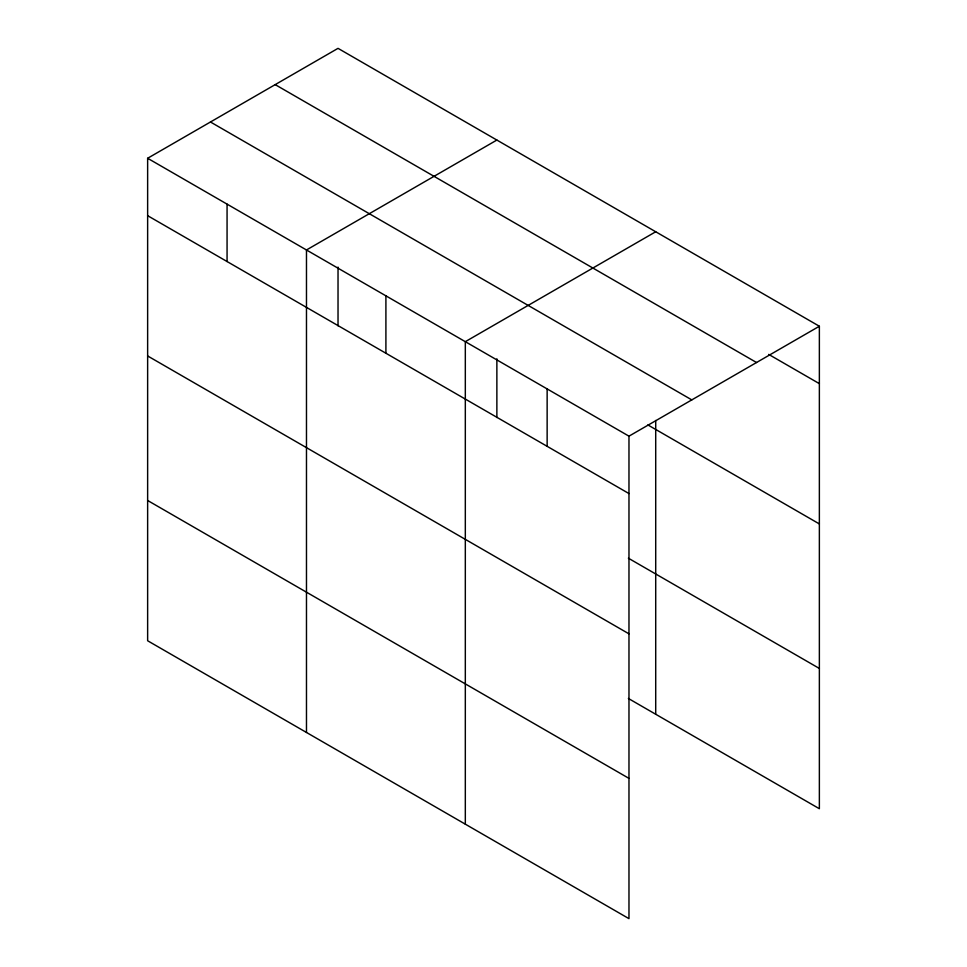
<?xml version="1.0" encoding="UTF-8"?>
<svg xmlns="http://www.w3.org/2000/svg" width="967" height="967" viewBox="0 0 967 967"><rect width="100%" height="100%" fill="white"/><g stroke="black" fill="none" stroke-linecap="round" stroke-linejoin="round"><path stroke-width="1.45" d="M147.637 158.274L628.973 436.165L628.973 918.65L147.637 640.758L147.637 158.274L338.027 48.35L819.363 326.242L819.363 808.726L628.369 698.464M496.869 140.058L306.479 249.97L306.479 732.466M655.711 231.766L465.32 341.677L465.32 824.162M628.973 436.165L819.363 326.242M768.705 354.405L819.363 383.645M275.196 84.625L756.532 362.516M210.468 121.999L691.804 399.891M647.89 424.936L819.363 523.933M147.637 215.677L628.973 493.569M628.369 558.189L819.363 668.451M147.637 355.953L628.973 633.844M147.637 500.483L628.973 778.375M655.711 420.488L655.711 714.25M547.141 388.915L547.141 446.331M496.869 358.817L496.869 417.526M385.906 295.829L385.906 353.233M338.027 267.11L338.027 325.819M227.064 204.122L227.064 261.525"/></g></svg>
